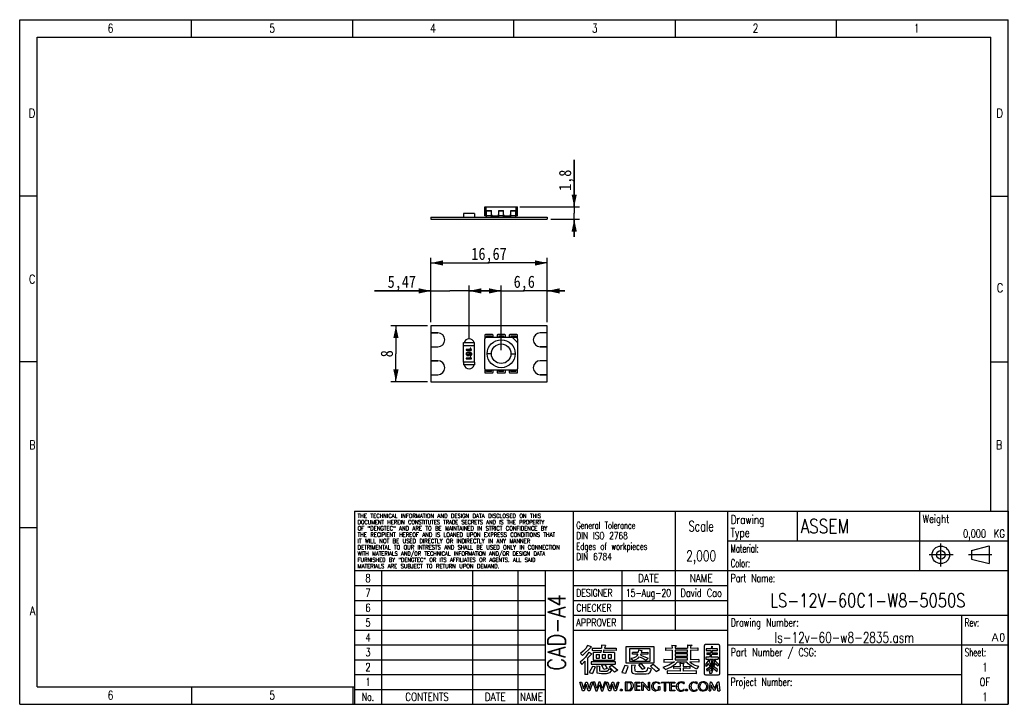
# Model space of a CAD drawing. Extents: x 4 to 145, y 3 to 102.
import ezdxf
from ezdxf.enums import TextEntityAlignment as Align

# ---------------------------------------------------------------- set-up
doc = ezdxf.new("R2010")
doc.units = 0
doc.header["$LTSCALE"] = 8.1675
doc.layers.get('0').update_dxf_attribs({"linetype": 'CONTINUOUS'})
for name, color, linetype in [('LED_CHIP_5050_BASE2', 7, 'CONTINUOUS'), ('LED_CHIP_5050_ELETRODE2', 7, 'CONTINUOUS'), ('LED_CHIP_5050_SLICONE2', 7, 'CONTINUOUS'), ('LS-12V-60C1-W8-5050S4', 7, 'CONTINUOUS'), ('LS-12V-60C1-W8-5050S9', 7, 'CONTINUOUS'), ('LS-12V-60C1-W8-5050S_PADS2', 7, 'CONTINUOUS'), ('LS-12V-60C1-W8-5050S_PLATE2', 7, 'CONTINUOUS'), ('RES_1206_012', 7, 'CONTINUOUS'), ('RES_1206_032', 7, 'CONTINUOUS')]:
    doc.layers.add(name, color=color, linetype=linetype)
doc.styles.get("Standard").update_dxf_attribs({"font": 'SIMHEI.SHX', "width": 0.85})
doc.styles.add('TEXTSTYLE_2', font='TXT.TTF')
doc.styles.add('TEXTSTYLE_3', font='TXT.TTF')
doc.styles.add('TEXTSTYLE_4', font='TXT.TTF')
doc.styles.add('TEXTSTYLE_5', font='TXT.TTF')
doc.styles.add('TEXTSTYLE_6', font='TXT.TTF')
doc.styles.add('TEXTSTYLE_8', font='gdt', dxfattribs={"width": 0.55})
doc.dimstyles.get("Standard").update_dxf_attribs({"dimtxt": 2.5, "dimasz": 2.5, "dimexe": 1.25, "dimexo": 0.625, "dimtad": 1, "dimcen": 2.5, "dimazin": 3, "dimtfac": 1, "dimtmove": 0, "dimatfit": 3})

# ---------------------------------------------------------------- blocks, each defined once
blk = doc.blocks.new('SYMBOL_283_BL0', base_point=(93.7, 8.72))
at = {"layer": 'LS-12V-60C1-W8-5050S9', "color": 7}
for p, q in [((84.08, 10.47), (85.33, 11.71)), ((84.53, 11.48), (84.16, 11.09)), ((84.78, 11.9), (84.53, 11.48)), ((85.33, 11.71), (84.78, 11.9)), ((85.43, 11.53), (85.43, 11.21)), ((85.43, 11.53), (86.79, 11.51)), ((86.79, 11.98), (86.79, 11.51)), ((87.36, 11.9), (86.79, 11.98)), ((87.36, 11.9), (87.2, 11.51)), ((87.2, 11.51), (88.87, 11.52)), ((88.87, 11.52), (88.87, 11.22)), ((90.31, 9.38), (90.32, 11.75)), ((90.32, 11.75), (94.25, 11.75)), ((90.81, 11.43), (90.81, 9.69)), ((93.75, 11.43), (90.81, 11.43)), ((93.75, 9.69), (93.75, 11.43)), ((94.25, 11.75), (94.25, 9.38)), ((95.92, 11.58), (96.88, 11.54)), ((95.92, 11.58), (95.92, 11.21)), ((96.83, 11.94), (96.88, 11.54)), ((96.83, 11.94), (97.23, 11.9)), ((97.23, 11.9), (97.46, 11.9)), ((97.33, 11.69), (97.32, 11.54)), ((97.32, 11.54), (99.1, 11.54)), ((97.36, 11.79), (97.33, 11.69)), ((97.46, 11.9), (97.36, 11.79)), ((99.07, 11.99), (99.1, 11.54)), ((99.07, 11.99), (99.25, 11.97)), ((99.25, 11.97), (99.52, 11.95)), ((99.52, 11.95), (99.74, 11.95)), ((99.57, 11.8), (99.53, 11.7)), ((99.53, 11.7), (99.53, 11.54)), ((99.53, 11.54), (100.57, 11.58)), ((99.74, 11.95), (99.57, 11.8)), ((100.57, 11.58), (100.57, 11.2)), ((101.48, 11.84), (101.48, 7.92)), ((103.51, 12.04), (101.67, 12.04)), ((102.49, 11.45), (101.77, 11.45)), ((101.77, 11.45), (101.77, 11.2)), ((102.52, 11.83), (102.49, 11.45)), ((102.52, 11.83), (102.67, 11.78)), ((102.64, 11.45), (102.67, 11.78)), ((103.41, 11.45), (102.64, 11.45)), ((103.41, 11.2), (103.41, 11.45)), ((103.71, 7.92), (103.71, 11.84)), ((84.16, 11.09), (83.76, 10.77)), ((83.76, 10.77), (84.08, 10.47)), ((84.5, 10.25), (84.08, 9.83)), ((84.95, 10.97), (84.5, 10.25)), ((84.83, 10.15), (85.38, 10.73)), ((84.83, 7.77), (84.83, 10.15)), ((84.95, 10.97), (85.38, 10.73)), ((85.44, 11.21), (86.75, 11.24)), ((86.67, 10.89), (85.61, 10.91)), ((85.61, 10.91), (85.61, 9.81)), ((86, 10.63), (86, 10.09)), ((86.01, 10.63), (86.5, 10.63)), ((86.01, 10.09), (86.5, 10.09)), ((86.5, 10.09), (86.5, 10.63)), ((86.75, 11.24), (86.67, 10.89)), ((86.86, 10.63), (86.86, 10.09)), ((86.86, 10.63), (87.36, 10.63)), ((86.86, 10.09), (87.36, 10.09)), ((87.12, 11.24), (87.04, 10.89)), ((88.64, 10.91), (87.04, 10.89)), ((88.87, 11.22), (87.12, 11.24)), ((87.36, 10.09), (87.36, 10.63)), ((87.73, 10.63), (87.73, 10.09)), ((87.74, 10.63), (88.23, 10.63)), ((87.74, 10.09), (88.23, 10.09)), ((88.23, 10.09), (88.23, 10.63)), ((88.64, 10.91), (88.63, 9.81)), ((91.28, 10.12), (90.98, 10.05)), ((90.98, 10.05), (91.18, 9.9)), ((91.18, 10.91), (91.18, 10.66)), ((92, 10.68), (91.22, 10.65)), ((91.23, 10.96), (92.04, 10.95)), ((91.63, 10.26), (91.28, 10.12)), ((91.3, 9.77), (91.69, 9.92)), ((91.86, 10.44), (91.63, 10.26)), ((91.69, 9.92), (92.01, 10.11)), ((92, 10.68), (91.86, 10.44)), ((92.01, 10.11), (92.19, 10.28)), ((92.07, 11.28), (92.04, 10.95)), ((92.07, 11.28), (92.56, 11.21)), ((92.19, 10.28), (92.44, 10.18)), ((92.41, 10.68), (92.34, 10.52)), ((92.34, 10.52), (93.48, 10.11)), ((93.39, 10.65), (92.41, 10.68)), ((92.44, 10.18), (92.84, 9.99)), ((92.56, 11.21), (92.48, 10.93)), ((92.48, 10.93), (93.39, 10.96)), ((92.84, 9.99), (93.15, 9.8)), ((93.15, 9.8), (93.48, 10.11)), ((93.39, 10.96), (93.39, 10.65)), ((96.89, 11.24), (95.92, 11.21)), ((96.89, 11.24), (96.89, 9.86)), ((99.11, 11.24), (97.32, 11.24)), ((97.32, 11.24), (97.32, 10.96)), ((97.32, 10.96), (99.11, 10.96)), ((99.11, 10.72), (97.32, 10.72)), ((97.32, 10.72), (97.32, 10.4)), ((97.32, 10.4), (99.11, 10.4)), ((99.11, 10.16), (97.32, 10.16)), ((97.32, 10.16), (97.32, 9.86)), ((99.11, 10.96), (99.11, 11.24)), ((99.11, 10.4), (99.11, 10.72)), ((99.11, 9.86), (99.11, 10.16)), ((100.57, 11.2), (99.53, 11.24)), ((99.53, 11.24), (99.53, 9.86)), ((102.18, 9.97), (101.66, 9.17)), ((102.26, 10.23), (101.7, 10.23)), ((101.7, 10.23), (101.7, 9.97)), ((101.7, 9.97), (102.18, 9.97)), ((101.77, 11.2), (102.46, 11.2)), ((101.84, 10.87), (102.42, 10.87)), ((101.84, 10.87), (101.84, 10.61)), ((102.37, 10.61), (101.84, 10.61)), ((102.36, 9.97), (102.17, 9.54)), ((102.37, 10.61), (102.26, 10.23)), ((102.36, 9.97), (102.82, 9.97)), ((102.46, 11.2), (102.42, 10.87)), ((102.53, 10.61), (102.44, 10.23)), ((103.49, 10.23), (102.44, 10.23)), ((103.35, 10.61), (102.53, 10.61)), ((102.61, 11.2), (102.57, 10.87)), ((102.57, 10.87), (103.35, 10.87)), ((102.61, 11.2), (103.41, 11.2)), ((102.82, 9.97), (102.98, 9.51)), ((102.97, 9.97), (103.14, 9.64)), ((102.97, 9.97), (103.49, 9.97)), ((103.35, 10.87), (103.35, 10.61)), ((103.49, 10.23), (103.49, 9.97)), ((84.08, 9.83), (83.71, 9.54)), ((83.71, 9.54), (83.95, 9.19)), ((83.95, 9.19), (84.4, 9.65)), ((84.4, 9.65), (84.4, 7.76)), ((85.5, 8.93), (85.02, 8.05)), ((88.79, 9.57), (85.29, 9.57)), ((85.29, 9.57), (85.29, 9.26)), ((85.29, 9.26), (88.79, 9.26)), ((85.89, 8.88), (85.5, 8.93)), ((85.89, 8.88), (85.5, 7.91)), ((85.61, 9.81), (88.63, 9.81)), ((86.1, 8.99), (86.5, 8.97)), ((86.1, 8.99), (86.1, 7.99)), ((86.5, 8.97), (86.5, 8.25)), ((86.83, 9.09), (87.28, 9.19)), ((87.12, 8.47), (86.83, 9.09)), ((87.58, 8.61), (87.12, 8.47)), ((87.28, 9.19), (87.58, 8.61)), ((87.81, 8.57), (87.75, 8.33)), ((88.24, 8.4), (87.81, 8.57)), ((87.9, 8.88), (88.26, 9.09)), ((88.66, 8.11), (87.9, 8.88)), ((88.26, 9.09), (89.1, 8.38)), ((88.79, 9.27), (88.79, 9.57)), ((90.12, 9.03), (89.71, 8.06)), ((90.61, 8.94), (90.12, 9.03)), ((90.27, 7.97), (90.61, 8.93)), ((94.25, 9.38), (90.31, 9.38)), ((90.81, 9.69), (93.75, 9.69)), ((91.09, 9.11), (91.09, 8.13)), ((91.67, 9.06), (91.09, 9.11)), ((91.18, 9.9), (91.3, 9.77)), ((91.57, 8.84), (91.67, 9.06)), ((91.59, 8.29), (91.57, 8.84)), ((92.53, 9.3), (92.07, 9.15)), ((92.07, 9.15), (92.58, 8.51)), ((93.05, 8.69), (92.53, 9.3)), ((92.58, 8.51), (93.05, 8.69)), ((93.38, 8.72), (93.32, 8.43)), ((93.94, 8.51), (93.39, 8.72)), ((93.73, 8.11), (93.94, 8.51)), ((94.17, 9.19), (93.8, 8.97)), ((93.8, 8.97), (94.6, 8.18)), ((95.06, 8.45), (94.17, 9.19)), ((96.44, 9.11), (95.57, 8.76)), ((95.57, 8.76), (95.75, 8.67)), ((96.89, 9.86), (95.72, 9.9)), ((95.72, 9.9), (95.72, 9.54)), ((95.72, 9.54), (97.22, 9.58)), ((95.75, 8.67), (95.94, 8.46)), ((95.95, 8.46), (96.7, 8.83)), ((97.22, 9.58), (96.44, 9.11)), ((96.7, 8.83), (97.38, 9.3)), ((97.08, 8.94), (98.04, 8.91)), ((97.08, 8.94), (97.08, 8.61)), ((98.04, 8.65), (97.08, 8.61)), ((97.32, 9.86), (99.11, 9.86)), ((97.38, 9.3), (97.63, 9.55)), ((99.01, 9.55), (97.63, 9.55)), ((98, 9.39), (98.04, 9.05)), ((98, 9.39), (98.19, 9.37)), ((98.04, 9.05), (98.04, 8.91)), ((98.04, 8.65), (98.04, 8.24)), ((98.19, 9.37), (98.46, 9.36)), ((98.46, 9.36), (98.63, 9.36)), ((98.49, 9.23), (98.46, 9.14)), ((98.46, 9.14), (98.46, 8.91)), ((98.46, 8.91), (98.98, 8.92)), ((99.42, 8.61), (98.46, 8.65)), ((98.46, 8.65), (98.46, 8.24)), ((98.63, 9.36), (98.49, 9.23)), ((98.98, 8.92), (99.42, 8.94)), ((99.17, 9.31), (99.01, 9.55)), ((99.71, 8.89), (99.17, 9.31)), ((99.41, 9.58), (99.71, 9.32)), ((100.72, 9.53), (99.41, 9.58)), ((99.42, 8.94), (99.42, 8.61)), ((100.72, 9.9), (99.53, 9.86)), ((99.71, 9.32), (100.15, 9.11)), ((100.44, 8.53), (99.71, 8.89)), ((100.15, 9.11), (100.73, 8.96)), ((100.49, 8.68), (100.44, 8.53)), ((100.6, 8.84), (100.49, 8.68)), ((100.73, 8.96), (100.6, 8.84)), ((100.72, 9.9), (100.72, 9.53)), ((101.66, 9.17), (101.75, 8.9)), ((102.07, 9.35), (101.75, 8.9)), ((101.8, 8.54), (102.45, 8.94)), ((101.8, 8.54), (101.85, 8.25)), ((102.48, 8.67), (101.85, 8.25)), ((102.33, 8.97), (102.07, 9.35)), ((102.17, 9.54), (102.42, 9.21)), ((102.42, 9.21), (102.33, 8.97)), ((102.45, 8.94), (102.48, 8.67)), ((102.68, 9.77), (102.54, 9.77)), ((102.54, 9.77), (102.54, 8.45)), ((102.68, 9.77), (102.68, 8.29)), ((102.76, 8.94), (102.7, 8.7)), ((102.7, 8.7), (103.32, 8.19)), ((102.98, 9.51), (102.75, 9.23)), ((102.75, 9.23), (102.82, 9)), ((103.39, 8.49), (102.76, 8.94)), ((103.09, 9.33), (102.82, 9)), ((103.09, 9.33), (103.23, 9.14)), ((103.14, 9.64), (103.33, 9.41)), ((103.23, 9.14), (103.43, 8.94)), ((103.32, 8.19), (103.39, 8.49)), ((103.33, 9.41), (103.52, 9.25)), ((103.52, 9.25), (103.43, 8.94)), ((84.83, 7.76), (84.4, 7.76)), ((85.03, 8.05), (85.5, 7.91)), ((86.1, 7.99), (86.78, 7.89)), ((86.68, 8.19), (86.5, 8.25)), ((87.12, 8.17), (86.68, 8.19)), ((86.78, 7.89), (87.5, 7.89)), ((87.56, 8.2), (87.12, 8.17)), ((87.5, 7.89), (88.04, 8.06)), ((87.75, 8.33), (87.56, 8.2)), ((88.04, 8.06), (88.24, 8.4)), ((89.1, 8.38), (88.66, 8.11)), ((89.71, 8.06), (90.27, 7.97)), ((91.09, 8.13), (91.2, 7.95)), ((91.2, 7.95), (91.58, 7.85)), ((91.58, 7.85), (93.19, 7.85)), ((91.67, 8.19), (91.59, 8.29)), ((91.88, 8.15), (91.67, 8.19)), ((92.77, 8.15), (91.88, 8.15)), ((93.11, 8.2), (92.77, 8.15)), ((93.25, 8.29), (93.11, 8.2)), ((93.19, 7.85), (93.5, 7.92)), ((93.32, 8.43), (93.25, 8.29)), ((93.5, 7.92), (93.73, 8.11)), ((94.6, 8.18), (95.07, 8.46)), ((98.04, 8.24), (96.16, 8.28)), ((96.16, 8.28), (96.16, 7.91)), ((96.16, 7.91), (98.42, 7.95)), ((98.42, 7.95), (100.36, 7.91)), ((100.36, 8.28), (98.46, 8.24)), ((100.36, 7.91), (100.36, 8.28)), ((101.67, 7.72), (103.51, 7.72)), ((102.43, 8.24), (102.21, 8.27)), ((102.21, 8.27), (102.23, 7.94)), ((102.23, 7.94), (102.51, 7.93)), ((102.49, 8.26), (102.43, 8.24)), ((102.52, 8.33), (102.49, 8.26)), ((102.51, 7.93), (102.62, 8.04)), ((102.54, 8.45), (102.52, 8.33)), ((102.62, 8.04), (102.68, 8.29)), ((83.68, 6.67), (83.9, 6.67)), ((84.08, 5.43), (83.68, 6.67)), ((83.94, 6.67), (84.22, 5.75)), ((84.22, 5.75), (84.54, 6.67)), ((84.6, 6.35), (84.3, 5.43)), ((84.54, 6.67), (84.72, 6.67)), ((84.89, 5.43), (84.6, 6.35)), ((84.72, 6.67), (85.03, 5.76)), ((85.03, 5.76), (85.32, 6.67)), ((85.52, 6.67), (85.09, 5.43)), ((85.32, 6.67), (85.52, 6.67)), ((85.56, 6.67), (85.96, 5.43)), ((85.82, 6.67), (85.56, 6.67)), ((86.1, 5.75), (85.82, 6.67)), ((86.42, 6.67), (86.1, 5.75)), ((86.18, 5.43), (86.48, 6.35)), ((86.6, 6.67), (86.42, 6.67)), ((86.48, 6.35), (86.77, 5.43)), ((86.91, 5.76), (86.6, 6.67)), ((87.2, 6.67), (86.91, 5.76)), ((86.98, 5.43), (87.4, 6.67)), ((87.4, 6.67), (87.2, 6.67)), ((87.45, 6.67), (87.7, 6.67)), ((87.84, 5.43), (87.45, 6.67)), ((87.7, 6.67), (87.98, 5.75)), ((87.98, 5.75), (88.3, 6.67)), ((88.37, 6.35), (88.06, 5.43)), ((88.3, 6.67), (88.49, 6.67)), ((88.66, 5.43), (88.37, 6.35)), ((88.49, 6.67), (88.79, 5.76)), ((88.79, 5.76), (89.09, 6.67)), ((89.28, 6.67), (88.86, 5.43)), ((89.09, 6.67), (89.28, 6.67)), ((90.16, 6.67), (90.16, 5.45)), ((90.83, 6.67), (90.16, 6.67)), ((90.39, 6.59), (90.39, 5.53)), ((90.62, 6.58), (90.39, 6.58)), ((90.85, 6.55), (90.62, 6.58)), ((91.03, 6.64), (90.83, 6.67)), ((90.96, 6.47), (90.85, 6.55)), ((90.93, 5.64), (91.04, 5.82)), ((91.03, 6.33), (90.96, 6.47)), ((91.22, 6.5), (91.03, 6.64)), ((91.07, 6.16), (91.03, 6.33)), ((91.04, 5.82), (91.07, 6.06)), ((91.07, 6.06), (91.07, 6.16)), ((91.13, 5.6), (91.29, 5.85)), ((91.22, 6.5), (91.31, 6.31)), ((91.33, 6.1), (91.29, 5.85)), ((91.31, 6.31), (91.33, 6.1)), ((91.59, 6.66), (92.29, 6.66)), ((91.59, 5.45), (91.59, 6.66)), ((92.29, 6.54), (91.77, 6.54)), ((91.77, 6.54), (91.77, 6.15)), ((91.77, 6.15), (92.29, 6.15)), ((92.29, 6.03), (91.77, 6.03)), ((91.77, 6.03), (91.77, 5.56)), ((92.29, 6.66), (92.29, 6.54)), ((92.29, 6.15), (92.29, 6.03)), ((92.56, 5.45), (92.56, 6.67)), ((92.56, 6.67), (92.71, 6.67)), ((92.71, 6.67), (93.49, 5.82)), ((93.53, 5.45), (92.74, 6.33)), ((92.74, 6.33), (92.74, 5.45)), ((93.49, 5.82), (93.49, 6.67)), ((93.49, 6.67), (93.67, 6.67)), ((93.67, 6.67), (93.67, 5.45)), ((93.95, 6.21), (93.93, 6.03)), ((93.93, 6.03), (94, 5.73)), ((94.07, 6.46), (93.95, 6.21)), ((94, 5.73), (94.17, 5.54)), ((94.28, 6.62), (94.07, 6.46)), ((94.19, 6.18), (94.18, 6.05)), ((94.18, 6.05), (94.2, 5.88)), ((94.22, 6.3), (94.19, 6.18)), ((94.2, 5.88), (94.26, 5.74)), ((94.29, 6.42), (94.22, 6.3)), ((94.26, 5.74), (94.37, 5.61)), ((94.45, 6.68), (94.28, 6.62)), ((94.43, 6.54), (94.29, 6.42)), ((94.63, 6.61), (94.43, 6.54)), ((94.59, 6.69), (94.45, 6.68)), ((94.59, 6.69), (94.87, 6.68)), ((94.78, 6.59), (94.63, 6.61)), ((95.04, 6.44), (94.78, 6.59)), ((94.87, 6.68), (95.15, 6.59)), ((94.92, 5.56), (94.92, 6.02)), ((94.92, 6.02), (95.14, 6.02)), ((95.1, 6.44), (95.04, 6.44)), ((95.15, 6.59), (95.1, 6.44)), ((95.14, 6.02), (95.14, 5.5)), ((95.36, 6.68), (96.39, 6.69)), ((95.36, 6.68), (95.36, 6.56)), ((95.36, 6.56), (95.44, 6.56)), ((95.44, 6.56), (95.76, 6.6)), ((95.76, 6.6), (95.76, 5.43)), ((95.99, 5.43), (95.99, 6.6)), ((95.99, 6.6), (96.32, 6.56)), ((96.32, 6.56), (96.39, 6.56)), ((96.39, 6.69), (96.39, 6.57)), ((96.58, 6.64), (97.28, 6.64)), ((96.58, 5.43), (96.58, 6.64)), ((97.28, 6.53), (96.76, 6.53)), ((96.76, 6.53), (96.76, 6.13)), ((96.76, 6.13), (97.28, 6.13)), ((97.28, 6.02), (96.76, 6.02)), ((96.76, 6.02), (96.76, 5.54)), ((97.28, 6.64), (97.28, 6.53)), ((97.28, 6.13), (97.28, 6.02)), ((97.47, 6.05), (97.47, 6.04)), ((97.73, 6.05), (97.73, 6.07)), ((98.22, 6.69), (98.14, 6.68)), ((98.18, 6.61), (98.19, 6.61)), ((98.19, 6.61), (98.21, 6.61)), ((98.21, 6.61), (98.23, 6.61)), ((98.23, 6.61), (98.3, 6.59)), ((98.37, 6.68), (98.29, 6.68)), ((98.44, 6.67), (98.37, 6.68)), ((98.45, 6.51), (98.52, 6.46)), ((98.52, 6.46), (98.6, 6.46)), ((98.6, 6.46), (98.65, 6.6)), ((99.33, 6.05), (99.33, 6.04)), ((99.59, 6.05), (99.59, 6.07)), ((100.07, 6.69), (100, 6.68)), ((100.04, 6.61), (100.04, 6.61)), ((100.04, 6.61), (100.06, 6.61)), ((100.06, 6.61), (100.09, 6.61)), ((100.09, 6.61), (100.16, 6.59)), ((100.22, 6.68), (100.14, 6.68)), ((100.3, 6.67), (100.22, 6.68)), ((100.3, 6.51), (100.37, 6.46)), ((100.37, 6.46), (100.46, 6.46)), ((100.46, 6.46), (100.5, 6.6)), ((100.64, 6.23), (100.61, 6.04)), ((100.61, 6.04), (100.62, 5.93)), ((100.62, 5.93), (100.65, 5.8)), ((100.74, 6.44), (100.64, 6.23)), ((100.65, 5.8), (100.76, 5.62)), ((100.74, 6.45), (100.89, 6.6)), ((100.87, 6.06), (100.93, 6.31)), ((100.91, 5.81), (100.87, 6.06)), ((100.89, 6.6), (101.09, 6.69)), ((100.91, 5.81), (100.95, 5.71)), ((100.93, 6.31), (101.05, 6.51)), ((101.08, 5.57), (100.95, 5.71)), ((101.18, 6.61), (101.05, 6.51)), ((101.09, 6.69), (101.28, 6.71)), ((101.33, 6.64), (101.18, 6.61)), ((101.53, 6.7), (101.28, 6.71)), ((101.33, 6.64), (101.52, 6.59)), ((101.71, 5.71), (101.51, 5.52)), ((101.63, 6.52), (101.52, 6.59)), ((101.78, 6.62), (101.53, 6.7)), ((101.73, 6.4), (101.63, 6.52)), ((101.76, 5.81), (101.71, 5.71)), ((101.73, 6.4), (101.78, 6.3)), ((101.81, 6.06), (101.76, 5.81)), ((101.78, 6.62), (101.9, 6.52)), ((101.78, 6.3), (101.8, 6.18)), ((101.8, 6.18), (101.81, 6.06)), ((101.86, 5.58), (102.02, 5.79)), ((101.9, 6.52), (101.97, 6.42)), ((102.04, 6.24), (101.97, 6.42)), ((102.02, 5.79), (102.07, 6.02)), ((102.07, 6.02), (102.04, 6.24)), ((102.2, 5.43), (102.37, 6.69)), ((102.37, 6.69), (102.5, 6.69)), ((102.47, 6.24), (102.4, 5.43)), ((102.87, 5.46), (102.47, 6.24)), ((102.5, 6.69), (102.96, 5.8)), ((102.96, 5.8), (103.44, 6.69)), ((103.38, 6.26), (102.97, 5.46)), ((103.45, 5.43), (103.38, 6.26)), ((103.44, 6.69), (103.57, 6.69)), ((103.57, 6.69), (103.71, 5.43)), ((84.3, 5.43), (84.08, 5.43)), ((85.09, 5.43), (84.89, 5.43)), ((85.96, 5.43), (86.18, 5.43)), ((86.77, 5.43), (86.98, 5.43)), ((88.06, 5.43), (87.84, 5.43)), ((88.86, 5.43), (88.66, 5.43)), ((89.46, 5.52), (89.48, 5.6)), ((89.49, 5.44), (89.46, 5.52)), ((89.48, 5.6), (89.56, 5.65)), ((89.56, 5.42), (89.49, 5.44)), ((89.56, 5.65), (89.65, 5.65)), ((89.68, 5.43), (89.56, 5.42)), ((89.65, 5.65), (89.72, 5.61)), ((89.74, 5.48), (89.68, 5.43)), ((89.72, 5.61), (89.75, 5.55)), ((89.75, 5.55), (89.74, 5.48)), ((90.16, 5.45), (90.74, 5.45)), ((90.39, 5.53), (90.59, 5.54)), ((90.59, 5.54), (90.78, 5.55)), ((90.75, 5.45), (90.92, 5.48)), ((90.78, 5.55), (90.93, 5.64)), ((90.92, 5.48), (91.13, 5.6)), ((92.29, 5.45), (91.59, 5.45)), ((91.77, 5.56), (92.29, 5.56)), ((92.29, 5.56), (92.29, 5.45)), ((92.74, 5.45), (92.56, 5.45)), ((93.67, 5.45), (93.53, 5.45)), ((94.17, 5.54), (94.42, 5.44)), ((94.52, 5.52), (94.37, 5.61)), ((94.42, 5.44), (94.61, 5.42)), ((94.66, 5.49), (94.52, 5.52)), ((94.9, 5.45), (94.61, 5.42)), ((94.8, 5.51), (94.66, 5.49)), ((94.8, 5.51), (94.92, 5.56)), ((95.14, 5.5), (94.9, 5.45)), ((95.76, 5.43), (95.99, 5.43)), ((97.28, 5.43), (96.58, 5.43)), ((96.76, 5.54), (97.28, 5.54)), ((97.28, 5.54), (97.28, 5.43)), ((98.13, 5.39), (98.2, 5.39)), ((98.2, 5.39), (98.25, 5.39)), ((98.25, 5.39), (98.3, 5.4)), ((98.3, 5.4), (98.35, 5.41)), ((98.35, 5.41), (98.4, 5.42)), ((98.4, 5.42), (98.41, 5.42)), ((98.41, 5.42), (98.43, 5.43)), ((98.43, 5.43), (98.5, 5.45)), ((98.5, 5.45), (98.53, 5.46)), ((98.53, 5.46), (98.55, 5.47)), ((98.62, 5.62), (98.54, 5.62)), ((98.55, 5.47), (98.58, 5.49)), ((98.58, 5.49), (98.6, 5.51)), ((98.6, 5.51), (98.62, 5.62)), ((98.82, 5.49), (98.83, 5.57)), ((98.85, 5.44), (98.82, 5.49)), ((98.83, 5.57), (98.87, 5.63)), ((98.92, 5.42), (98.85, 5.44)), ((98.87, 5.63), (98.92, 5.65)), ((98.92, 5.65), (99.01, 5.65)), ((99, 5.42), (98.92, 5.42)), ((99.04, 5.43), (99, 5.42)), ((99.01, 5.65), (99.06, 5.62)), ((99.09, 5.46), (99.04, 5.43)), ((99.06, 5.62), (99.11, 5.57)), ((99.12, 5.53), (99.09, 5.46)), ((99.11, 5.57), (99.12, 5.53)), ((99.98, 5.39), (100.05, 5.39)), ((100.05, 5.39), (100.1, 5.39)), ((100.1, 5.39), (100.15, 5.4)), ((100.15, 5.4), (100.2, 5.41)), ((100.2, 5.41), (100.26, 5.42)), ((100.26, 5.42), (100.27, 5.42)), ((100.27, 5.42), (100.28, 5.43)), ((100.28, 5.43), (100.36, 5.45)), ((100.36, 5.45), (100.38, 5.46)), ((100.38, 5.46), (100.41, 5.47)), ((100.47, 5.62), (100.4, 5.62)), ((100.41, 5.47), (100.43, 5.49)), ((100.43, 5.49), (100.46, 5.51)), ((100.46, 5.51), (100.47, 5.62)), ((100.76, 5.62), (100.84, 5.55)), ((100.84, 5.55), (101.01, 5.46)), ((101.01, 5.46), (101.21, 5.41)), ((101.34, 5.48), (101.08, 5.57)), ((101.21, 5.41), (101.39, 5.41)), ((101.51, 5.52), (101.34, 5.48)), ((101.39, 5.41), (101.64, 5.45)), ((101.64, 5.45), (101.75, 5.5)), ((101.75, 5.5), (101.86, 5.58)), ((102.2, 5.43), (102.4, 5.43)), ((102.97, 5.46), (102.87, 5.46)), ((103.45, 5.43), (103.71, 5.43))]:
    blk.add_line(p, q, dxfattribs=at)
for centre, radius, start, end in [((101.67, 11.84), 0.2, 90, 180), ((103.51, 11.84), 0.2, 0, 90), ((101.67, 7.92), 0.2, 180, 270), ((103.51, 7.92), 0.2, 270, 360), ((98.1, 6.05), 0.625, 158.0467, 180.3952), ((98.21, 6.03), 0.731, 179.1046, 200.8922), ((98.15, 6.02), 0.683, 136.7287, 157.5392), ((98.09, 6.01), 0.616, 202.8963, 250.0701), ((98.08, 6.1), 0.579, 111.1471, 136.841), ((98.37, 6.08), 0.639, 160.119, 180.9693), ((98.61, 6.05), 0.872, 180.1894, 197.9684), ((98.23, 6.13), 0.485, 135.1351, 159.4747), ((98.15, 5.9), 0.388, 197.9155, 229.0523), ((98.13, 5.92), 0.76, 89.1542, 110.4525), ((98.23, 6.13), 0.484, 95.5685, 135.5687), ((98.24, 6.86), 0.173, 260.9564, 273.018), ((98.28, 6.87), 0.187, 261.6919, 272.7717), ((98.15, 6.09), 0.518, 63.4314, 72.1964), ((98.14, 6.09), 0.524, 54.3712, 63.3981), ((98.34, 6.02), 0.662, 68.5873, 81.3424), ((98.42, 6.24), 0.42, 58.0891, 67.5455), ((99.95, 6.05), 0.625, 158.0467, 180.3952), ((100.06, 6.03), 0.731, 179.1046, 200.8922), ((100.01, 6.02), 0.683, 136.7287, 157.5392), ((99.94, 6.01), 0.616, 202.8963, 250.0701), ((99.93, 6.1), 0.579, 111.1471, 136.841), ((100.23, 6.08), 0.639, 160.119, 180.9693), ((100.46, 6.05), 0.872, 180.1894, 197.9684), ((100.08, 6.13), 0.485, 135.1351, 159.4747), ((100, 5.9), 0.388, 197.9155, 229.0523), ((99.99, 5.92), 0.76, 89.1542, 110.4525), ((100.08, 6.13), 0.484, 95.5685, 135.5687), ((100.1, 6.86), 0.173, 260.9564, 273.018), ((100.13, 6.87), 0.187, 261.6919, 272.7717), ((100, 6.09), 0.519, 54.329, 72.1869), ((100.2, 6.02), 0.662, 68.5873, 81.3424), ((100.28, 6.24), 0.42, 58.0891, 67.5455), ((98.12, 6.1), 0.712, 250.2982, 270.5014), ((98.26, 6.03), 0.557, 229.1447, 246.9842), ((98.23, 5.97), 0.495, 247.3414, 266.3689), ((98.15, 6.13), 0.657, 274.3561, 282.4978), ((98.17, 6.04), 0.564, 282.3564, 291.9904), ((98.17, 6.08), 0.597, 290.9261, 300.3826), ((98.2, 6.02), 0.535, 300.1226, 310.0864), ((99.97, 6.1), 0.712, 250.2982, 270.5014), ((100.11, 6.03), 0.557, 229.1447, 246.9842), ((100.08, 5.97), 0.495, 247.3414, 266.3689), ((100, 6.13), 0.657, 274.3561, 282.4978), ((100.02, 6.04), 0.564, 282.3564, 291.9904), ((100.02, 6.08), 0.597, 290.9261, 300.3826), ((100.05, 6.02), 0.535, 300.1226, 310.0864)]:
    blk.add_arc(centre, radius, start, end, dxfattribs=at)
blk = doc.blocks.new('_FILLED')
at = {"color": 0, "linetype": 'BYBLOCK'}
blk.add_solid([(0, 0), (-1, 0.214), (-1, -0.214)], dxfattribs=at)
blk = doc.blocks.new('*D0')
at = {"layer": 'LS-12V-60C1-W8-5050S4', "color": 3}
for p, q in [((61.85, 57.68), (56.6, 57.68)), ((57.35, 57.68), (57.35, 53.68)), ((57.35, 49.68), (57.35, 53.68)), ((61.85, 49.68), (56.6, 49.68))]:
    blk.add_line(p, q, dxfattribs=at)
at = {"layer": 'LS-12V-60C1-W8-5050S4', "color": 3, "xscale": 1.75, "yscale": 1.75, "zscale": 1.75}
for p, rotation in [((57.35, 57.68), 90), ((57.35, 49.68), 270)]:
    blk.add_blockref('_FILLED', p, dxfattribs=dict(at, rotation=rotation))
at = {"layer": 'LS-12V-60C1-W8-5050S4', "color": 3, "width": 0.85}
blk.add_text('8', height=1.75, rotation=90, dxfattribs=at).set_placement((56.91, 53.68), align=Align.CENTER)
blk = doc.blocks.new('*D1')
at = {"layer": 'LS-12V-60C1-W8-5050S4', "color": 3}
for p, q in [((62.35, 58.18), (62.35, 67.43)), ((62.35, 66.68), (70.68, 66.68)), ((79.02, 66.68), (70.68, 66.68)), ((79.02, 58.18), (79.02, 67.43))]:
    blk.add_line(p, q, dxfattribs=at)
at = {"layer": 'LS-12V-60C1-W8-5050S4', "color": 3, "xscale": 1.75, "yscale": 1.75, "zscale": 1.75, "rotation": 180}
blk.add_blockref('_FILLED', (62.35, 66.68), dxfattribs=at)
at = {"layer": 'LS-12V-60C1-W8-5050S4', "color": 3, "xscale": 1.75, "yscale": 1.75, "zscale": 1.75}
blk.add_blockref('_FILLED', (79.02, 66.68), dxfattribs=at)
at = {"layer": 'LS-12V-60C1-W8-5050S4', "color": 3, "width": 0.85}
blk.add_text('16,67', height=1.75, dxfattribs=at).set_placement((70.68, 67.12), align=Align.CENTER)
blk = doc.blocks.new('*D2')
at = {"layer": 'LS-12V-60C1-W8-5050S4', "color": 3}
for p, q in [((72.42, 62.68), (69.92, 62.68)), ((69.92, 62.68), (75.72, 62.68)), ((72.42, 54.18), (72.42, 63.43)), ((81.52, 62.68), (75.72, 62.68)), ((79.02, 58.18), (79.02, 63.43)), ((79.02, 62.68), (81.52, 62.68))]:
    blk.add_line(p, q, dxfattribs=at)
at = {"layer": 'LS-12V-60C1-W8-5050S4', "color": 3, "xscale": 1.75, "yscale": 1.75, "zscale": 1.75}
blk.add_blockref('_FILLED', (72.42, 62.68), dxfattribs=at)
at = {"layer": 'LS-12V-60C1-W8-5050S4', "color": 3, "xscale": 1.75, "yscale": 1.75, "zscale": 1.75, "rotation": 180}
blk.add_blockref('_FILLED', (79.02, 62.68), dxfattribs=at)
at = {"layer": 'LS-12V-60C1-W8-5050S4', "color": 3, "width": 0.85}
blk.add_text('6,6', height=1.75, dxfattribs=at).set_placement((75.72, 63.12), align=Align.CENTER)
blk = doc.blocks.new('*D3')
at = {"layer": 'LS-12V-60C1-W8-5050S4', "color": 3}
for p, q in [((62.35, 62.68), (54.26, 62.68)), ((54.26, 62.68), (65.08, 62.68)), ((62.35, 58.18), (62.35, 63.43)), ((70.32, 62.68), (65.08, 62.68)), ((67.82, 55.78), (67.82, 63.43)), ((67.82, 62.68), (70.32, 62.68))]:
    blk.add_line(p, q, dxfattribs=at)
at = {"layer": 'LS-12V-60C1-W8-5050S4', "color": 3, "xscale": 1.75, "yscale": 1.75, "zscale": 1.75}
blk.add_blockref('_FILLED', (62.35, 62.68), dxfattribs=at)
at = {"layer": 'LS-12V-60C1-W8-5050S4', "color": 3, "xscale": 1.75, "yscale": 1.75, "zscale": 1.75, "rotation": 180}
blk.add_blockref('_FILLED', (67.82, 62.68), dxfattribs=at)
at = {"layer": 'LS-12V-60C1-W8-5050S4', "color": 3, "width": 0.85}
blk.add_text('5,47', height=1.75, dxfattribs=at).set_placement((60.21, 63.12), align=Align.RIGHT)
blk = doc.blocks.new('*D4')
at = {"layer": 'LS-12V-60C1-W8-5050S4', "color": 3}
for p, q in [((82.87, 74.73), (82.87, 81.46)), ((82.87, 81.46), (82.87, 73.83)), ((75.07, 74.73), (83.62, 74.73)), ((82.87, 70.43), (82.87, 73.83)), ((79.52, 72.93), (83.62, 72.93)), ((82.87, 72.93), (82.87, 70.43))]:
    blk.add_line(p, q, dxfattribs=at)
at = {"layer": 'LS-12V-60C1-W8-5050S4', "color": 3, "xscale": 1.75, "yscale": 1.75, "zscale": 1.75}
for p, rotation in [((82.87, 74.73), 270), ((82.87, 72.93), 90)]:
    blk.add_blockref('_FILLED', p, dxfattribs=dict(at, rotation=rotation))
at = {"layer": 'LS-12V-60C1-W8-5050S4', "color": 3, "width": 0.85}
blk.add_text('1,8', height=1.75, rotation=90, dxfattribs=at).set_placement((82.43, 77))

msp = doc.modelspace()

# ---------------------------------------------------------------- linework, layer by layer
at = {"layer": 'LED_CHIP_5050_BASE2', "color": 7}
for p, q in [((70.067, 73.43), (70.067, 74.73)), ((70.067, 74.73), (74.767, 74.73)), ((70.267, 73.53), (70.267, 74.73)), ((70.267, 73.63), (70.317, 73.63)), ((71.017, 73.63), (71.067, 73.63)), ((71.067, 73.53), (71.067, 73.63)), ((72.017, 73.63), (72.067, 73.63)), ((72.017, 73.53), (72.017, 73.63)), ((72.767, 73.63), (72.817, 73.63)), ((72.817, 73.53), (72.817, 73.63)), ((73.767, 73.63), (73.817, 73.63)), ((73.767, 73.53), (73.767, 73.63)), ((74.517, 73.63), (74.567, 73.63)), ((74.567, 73.53), (74.567, 74.73)), ((74.767, 73.43), (74.767, 74.73)), ((70.317, 73.43), (70.067, 73.43)), ((70.317, 73.53), (70.267, 73.53)), ((71.067, 73.53), (71.017, 73.53)), ((71.017, 73.43), (72.067, 73.43)), ((72.067, 73.53), (72.017, 73.53)), ((72.817, 73.53), (72.767, 73.53)), ((72.767, 73.43), (73.817, 73.43)), ((73.817, 73.53), (73.767, 73.53)), ((74.567, 73.53), (74.517, 73.53)), ((74.767, 73.43), (74.517, 73.43)), ((70.067, 51.532), (70.067, 55.832)), ((70.267, 56.032), (74.567, 56.032)), ((74.737, 55.313), (74.048, 56.003)), ((74.767, 55.832), (74.767, 51.532)), ((74.567, 51.332), (70.267, 51.332))]:
    msp.add_line(p, q, dxfattribs=at)
msp.add_circle((72.417, 53.682), 2, dxfattribs=at)
for centre, radius, start, end in [((70.167, 73.53), 0.1, 270, 360), ((71.167, 73.53), 0.1, 180, 270), ((71.917, 73.53), 0.1, 270, 360), ((72.917, 73.53), 0.1, 180, 270), ((73.667, 73.53), 0.1, 270, 360), ((74.667, 73.53), 0.1, 180, 270), ((70.267, 55.832), 0.2, 90, 180), ((73.977, 55.932), 0.1, 44.99712, 90), ((74.567, 55.832), 0.2, 0, 90), ((74.667, 55.243), 0.1, 0, 44.99712), ((70.267, 51.532), 0.2, 180, 270), ((74.567, 51.532), 0.2, 270, 360)]:
    msp.add_arc(centre, radius, start, end, dxfattribs=at)
at = {"layer": 'LED_CHIP_5050_ELETRODE2', "color": 7}
for p, q in [((70.317, 73.23), (70.317, 74.18)), ((70.317, 74.18), (71.017, 74.18)), ((71.017, 74.092), (70.317, 74.092)), ((71.017, 73.23), (71.017, 74.18)), ((72.067, 74.18), (72.767, 74.18)), ((72.067, 73.23), (72.067, 74.18)), ((72.767, 74.092), (72.067, 74.092)), ((72.767, 73.23), (72.767, 74.18)), ((73.817, 74.18), (74.517, 74.18)), ((73.817, 73.23), (73.817, 74.18)), ((74.517, 74.092), (73.817, 74.092)), ((74.517, 73.23), (74.517, 74.18)), ((71.017, 73.43), (70.317, 73.43)), ((72.767, 73.43), (72.067, 73.43)), ((74.517, 73.43), (73.817, 73.43)), ((70.317, 56.232), (70.317, 56.032)), ((70.317, 56.232), (71.017, 56.232)), ((71.017, 56.144), (70.317, 56.144)), ((71.017, 56.232), (71.017, 56.032)), ((72.067, 56.232), (72.067, 56.032)), ((72.067, 56.232), (72.767, 56.232)), ((72.767, 56.144), (72.067, 56.144)), ((72.767, 56.232), (72.767, 56.032)), ((73.817, 56.232), (73.817, 56.032)), ((73.817, 56.232), (74.517, 56.232)), ((74.517, 56.144), (73.817, 56.144)), ((74.517, 56.232), (74.517, 56.032)), ((70.317, 51.132), (70.317, 51.332)), ((70.317, 51.22), (71.017, 51.22)), ((71.017, 51.132), (70.317, 51.132)), ((71.017, 51.132), (71.017, 51.332)), ((72.067, 51.132), (72.067, 51.332)), ((72.067, 51.22), (72.767, 51.22)), ((72.767, 51.132), (72.067, 51.132)), ((72.767, 51.132), (72.767, 51.332)), ((73.817, 51.132), (73.817, 51.332)), ((73.817, 51.22), (74.517, 51.22)), ((74.517, 51.132), (73.817, 51.132)), ((74.517, 51.132), (74.517, 51.332))]:
    msp.add_line(p, q, dxfattribs=at)
at = {"layer": 'LED_CHIP_5050_SLICONE2', "color": 7}
for p, q in [((71.017, 53.682), (70.417, 53.682)), ((73.817, 53.682), (74.417, 53.682))]:
    msp.add_line(p, q, dxfattribs=at)
for radius in [2, 1.4]:
    msp.add_circle((72.417, 53.682), radius, dxfattribs=at)
at = {"layer": 'LS-12V-60C1-W8-5050S9', "color": 7}
for p, q in [((3.5, 3.5), (3.5, 101.5)), ((3.5, 101.5), (145, 101.5)), ((28.083, 99), (28.083, 101.5)), ((51.167, 99), (51.167, 101.5)), ((74.25, 99), (74.25, 101.5)), ((97.333, 101.5), (97.333, 99)), ((120.417, 99), (120.417, 101.5)), ((145, 3.5), (145, 101.5)), ((6, 6), (6, 99)), ((6, 99), (142.5, 99)), ((142.5, 31.125), (142.5, 99)), ((6, 76.25), (3.5, 76.25)), ((142.5, 76.25), (145, 76.25)), ((6, 52.5), (3.5, 52.5)), ((142.5, 52.5), (145, 52.5)), ((6, 28.75), (3.5, 28.75)), ((6, 6), (51.4, 6)), ((28.083, 6), (28.083, 3.5)), ((51.167, 6), (51.167, 3.5)), ((3.5, 3.5), (145, 3.5))]:
    msp.add_line(p, q, dxfattribs=at)
at = {"layer": 'LS-12V-60C1-W8-5050S9', "color": 3}
for p, q in [((51.4, 31.125), (145, 31.125)), ((51.4, 31.125), (51.4, 3.5)), ((82.7, 31.125), (82.7, 3.5)), ((97.3, 31.125), (97.3, 14.125)), ((104.8, 31.125), (104.8, 3.5)), ((114.8, 31.125), (114.8, 26.875)), ((132.3, 31.125), (132.3, 22.625)), ((145, 31.125), (145, 3.5)), ((104.8, 26.875), (145, 26.875)), ((135.358, 23.206), (135.35, 26.49)), ((139.748, 25.531), (142.248, 26.156)), ((139.748, 25.531), (139.748, 24.281)), ((142.248, 26.156), (142.248, 23.656)), ((137.108, 24.888), (133.682, 24.888)), ((142.651, 24.888), (139.325, 24.888)), ((139.748, 24.281), (142.248, 23.656)), ((51.4, 22.625), (145, 22.625)), ((55.3, 22.625), (55.3, 3.5)), ((68.3, 22.625), (68.3, 3.5)), ((74.8, 22.625), (74.8, 3.5)), ((78.7, 22.625), (78.7, 3.5)), ((89.7, 22.625), (89.7, 14.125)), ((51.4, 20.5), (78.7, 20.5)), ((82.7, 20.5), (104.8, 20.5)), ((51.4, 18.375), (78.7, 18.375)), ((82.7, 18.375), (104.8, 18.375)), ((51.4, 16.25), (78.7, 16.25)), ((82.7, 16.25), (145, 16.25)), ((138.3, 16.25), (138.3, 3.5)), ((51.4, 14.125), (78.7, 14.125)), ((82.7, 14.125), (104.8, 14.125)), ((51.4, 12), (78.7, 12)), ((104.8, 12), (145, 12)), ((51.4, 9.875), (78.7, 9.875)), ((51.4, 7.75), (78.7, 7.75)), ((104.8, 7.75), (138.3, 7.75)), ((51.4, 5.625), (78.7, 5.625)), ((51.4, 3.5), (145, 3.5))]:
    msp.add_line(p, q, dxfattribs=at)
for radius in [1.25, 0.625]:
    msp.add_circle((135.347, 24.888), radius, dxfattribs=at)
at = {"layer": 'LS-12V-60C1-W8-5050S_PADS2', "color": 7}
for p, q in [((62.347, 56.682), (62.347, 54.682)), ((63.347, 56.682), (62.347, 56.682)), ((79.017, 56.682), (78.017, 56.682)), ((79.017, 54.682), (79.017, 56.682)), ((70.067, 56.332), (70.067, 55.832)), ((71.167, 56.432), (70.167, 56.432)), ((71.267, 56.032), (71.267, 56.332)), ((71.817, 56.332), (71.817, 56.032)), ((72.917, 56.432), (71.917, 56.432)), ((73.017, 56.032), (73.017, 56.332)), ((73.567, 56.332), (73.567, 56.032)), ((74.667, 56.432), (73.667, 56.432)), ((74.767, 55.832), (74.767, 56.332)), ((62.347, 54.682), (63.347, 54.682)), ((78.017, 54.682), (79.017, 54.682)), ((62.347, 52.682), (62.347, 50.682)), ((63.347, 52.682), (62.347, 52.682)), ((79.017, 52.682), (78.017, 52.682)), ((79.017, 50.682), (79.017, 52.682)), ((70.067, 51.532), (70.067, 51.032)), ((71.267, 51.032), (71.267, 51.332)), ((71.817, 51.332), (71.817, 51.032)), ((73.017, 51.032), (73.017, 51.332)), ((73.567, 51.332), (73.567, 51.032)), ((74.767, 51.032), (74.767, 51.532)), ((62.347, 50.682), (63.347, 50.682)), ((70.167, 50.932), (71.167, 50.932)), ((71.917, 50.932), (72.917, 50.932)), ((73.667, 50.932), (74.667, 50.932)), ((78.017, 50.682), (79.017, 50.682))]:
    msp.add_line(p, q, dxfattribs=at)
for centre, radius, start, end in [((63.347, 55.682), 1, 270, 90), ((78.017, 55.682), 1, 90, 270), ((67.817, 55.082), 0.75, 15.53331, 164.46669), ((70.167, 56.332), 0.1, 90, 180), ((71.167, 56.332), 0.1, 0, 90), ((71.917, 56.332), 0.1, 90, 180), ((72.917, 56.332), 0.1, 0, 90), ((73.667, 56.332), 0.1, 90, 180), ((74.667, 56.332), 0.1, 0, 90), ((63.347, 51.682), 1, 270, 90), ((78.017, 51.682), 1, 90, 270), ((67.817, 52.282), 0.75, 195.51536, 344.48464), ((70.167, 51.032), 0.1, 180, 270), ((71.167, 51.032), 0.1, 270, 360), ((71.917, 51.032), 0.1, 180, 270), ((72.917, 51.032), 0.1, 270, 360), ((73.667, 51.032), 0.1, 180, 270), ((74.667, 51.032), 0.1, 270, 360)]:
    msp.add_arc(centre, radius, start, end, dxfattribs=at)
at = {"layer": 'LS-12V-60C1-W8-5050S_PLATE2', "color": 7}
for p, q in [((62.347, 73.23), (62.347, 72.93)), ((62.347, 73.23), (79.017, 73.23)), ((62.347, 72.93), (79.017, 72.93)), ((79.017, 73.23), (79.017, 72.93)), ((62.347, 57.682), (62.347, 56.682)), ((79.017, 57.682), (62.347, 57.682)), ((62.347, 56.682), (63.347, 56.682)), ((79.017, 56.682), (78.017, 56.682)), ((79.017, 56.682), (79.017, 57.682)), ((70.067, 56.332), (70.067, 55.832)), ((71.167, 56.432), (70.167, 56.432)), ((71.267, 56.032), (71.267, 56.332)), ((71.817, 56.332), (71.817, 56.032)), ((72.917, 56.432), (71.917, 56.432)), ((73.017, 56.032), (73.017, 56.332)), ((73.567, 56.332), (73.567, 56.032)), ((74.667, 56.432), (73.667, 56.432)), ((74.767, 55.832), (74.767, 56.332)), ((62.347, 54.682), (62.347, 52.682)), ((62.347, 54.682), (63.347, 54.682)), ((79.017, 54.682), (78.017, 54.682)), ((79.017, 52.682), (79.017, 54.682)), ((62.347, 52.682), (63.347, 52.682)), ((79.017, 52.682), (78.017, 52.682)), ((70.067, 51.532), (70.067, 51.032)), ((71.267, 51.032), (71.267, 51.332)), ((71.817, 51.332), (71.817, 51.032)), ((73.017, 51.032), (73.017, 51.332)), ((73.567, 51.332), (73.567, 51.032)), ((74.767, 51.032), (74.767, 51.532)), ((62.347, 50.682), (62.347, 49.682)), ((62.347, 50.682), (63.347, 50.682)), ((62.347, 49.682), (79.017, 49.682)), ((70.167, 50.932), (71.167, 50.932)), ((71.917, 50.932), (72.917, 50.932)), ((73.667, 50.932), (74.667, 50.932)), ((79.017, 50.682), (78.017, 50.682)), ((79.017, 49.682), (79.017, 50.682))]:
    msp.add_line(p, q, dxfattribs=at)
for centre, radius, start, end in [((63.347, 55.682), 1, 270, 90), ((78.017, 55.682), 1, 90, 270), ((67.817, 55.082), 0.75, 15.54994, 164.45006), ((70.167, 56.332), 0.1, 90, 180), ((71.167, 56.332), 0.1, 0, 90), ((71.917, 56.332), 0.1, 90, 180), ((72.917, 56.332), 0.1, 0, 90), ((73.667, 56.332), 0.1, 90, 180), ((74.667, 56.332), 0.1, 0, 90), ((63.347, 51.682), 1, 270, 90), ((78.017, 51.682), 1, 90, 270), ((67.817, 52.282), 0.75, 195.53211, 344.46789), ((70.167, 51.032), 0.1, 180, 270), ((71.167, 51.032), 0.1, 270, 360), ((71.917, 51.032), 0.1, 180, 270), ((72.917, 51.032), 0.1, 270, 360), ((73.667, 51.032), 0.1, 180, 270), ((74.667, 51.032), 0.1, 270, 360)]:
    msp.add_arc(centre, radius, start, end, dxfattribs=at)
at = {"layer": 'RES_1206_012', "color": 7}
for p, q in [((67.017, 73.78), (67.017, 73.23)), ((68.617, 73.78), (67.017, 73.78)), ((68.617, 73.78), (68.617, 73.23)), ((67.017, 54.882), (67.017, 55.282)), ((67.017, 55.282), (68.617, 55.282)), ((68.617, 54.882), (68.617, 55.282)), ((67.017, 54.882), (68.617, 54.882)), ((67.017, 52.482), (67.017, 52.082)), ((68.617, 52.482), (67.017, 52.482)), ((68.617, 52.482), (68.617, 52.082)), ((68.617, 52.082), (67.017, 52.082))]:
    msp.add_line(p, q, dxfattribs=at)
at = {"layer": 'RES_1206_032', "color": 7}
for p, q in [((67.017, 52.482), (67.017, 54.882)), ((67.017, 54.882), (68.617, 54.882)), ((67.417, 54.298), (67.417, 54.192)), ((67.966, 54.298), (67.417, 54.298)), ((67.417, 54.192), (68.189, 54.192)), ((67.966, 54.482), (67.966, 54.298)), ((68.048, 54.482), (67.966, 54.482)), ((68.189, 54.192), (68.189, 54.275)), ((68.617, 52.482), (68.617, 54.882)), ((68.617, 52.482), (67.017, 52.482)), ((67.417, 53.068), (67.417, 52.962)), ((67.966, 53.068), (67.417, 53.068)), ((67.417, 52.962), (68.189, 52.962)), ((67.966, 53.251), (67.966, 53.068)), ((68.048, 53.251), (67.966, 53.251)), ((67.993, 53.528), (67.993, 53.422)), ((68.189, 52.962), (68.189, 53.044))]:
    msp.add_line(p, q, dxfattribs=at)
for points in [[(67.495, 53.857), (67.46, 53.827), (67.434, 53.793), (67.416, 53.756), (67.404, 53.712), (67.4, 53.661)], [(67.769, 53.926), (67.699, 53.923), (67.637, 53.914), (67.582, 53.9), (67.535, 53.881), (67.495, 53.857)], [(67.498, 53.666), (67.501, 53.701), (67.51, 53.731), (67.525, 53.756), (67.545, 53.778)], [(67.545, 53.778), (67.569, 53.796), (67.596, 53.809), (67.627, 53.817), (67.663, 53.82)], [(67.663, 53.82), (67.698, 53.817), (67.728, 53.808), (67.754, 53.795), (67.777, 53.778)], [(68.096, 53.853), (68.049, 53.879), (67.992, 53.899), (67.927, 53.914), (67.852, 53.923), (67.769, 53.926)], [(67.777, 53.778), (67.796, 53.755), (67.81, 53.729), (67.819, 53.699), (67.822, 53.663)], [(67.92, 53.649), (67.916, 53.693), (67.905, 53.733), (67.888, 53.77), (67.863, 53.804), (67.83, 53.836)], [(67.83, 53.836), (67.874, 53.83), (67.914, 53.823), (67.95, 53.815), (67.983, 53.806), (68.012, 53.795)], [(68.012, 53.795), (68.042, 53.778), (68.065, 53.758), (68.084, 53.736)], [(68.082, 54.335), (68.071, 54.356), (68.062, 54.381), (68.055, 54.411), (68.051, 54.445), (68.048, 54.482)], [(68.189, 54.275), (68.154, 54.286), (68.124, 54.3), (68.1, 54.317), (68.082, 54.335)], [(68.207, 53.648), (68.202, 53.701), (68.188, 53.746), (68.166, 53.786), (68.136, 53.821), (68.096, 53.853)], [(67.4, 53.661), (67.403, 53.612), (67.414, 53.57), (67.43, 53.534), (67.451, 53.503), (67.478, 53.476)], [(67.478, 53.476), (67.519, 53.447), (67.564, 53.426), (67.615, 53.412), (67.676, 53.408)], [(67.544, 53.556), (67.524, 53.579), (67.509, 53.604), (67.501, 53.632), (67.498, 53.666)], [(67.664, 53.514), (67.627, 53.517), (67.595, 53.525), (67.568, 53.538), (67.544, 53.556)], [(67.777, 53.556), (67.754, 53.537), (67.728, 53.525), (67.698, 53.516), (67.664, 53.514)], [(67.676, 53.408), (67.73, 53.412), (67.776, 53.426), (67.815, 53.446), (67.85, 53.474)], [(67.822, 53.663), (67.819, 53.63), (67.81, 53.602), (67.796, 53.577), (67.777, 53.556)], [(67.85, 53.474), (67.875, 53.502), (67.894, 53.533), (67.908, 53.567), (67.916, 53.605), (67.92, 53.649)], [(68.109, 53.659), (68.106, 53.629), (68.098, 53.603), (68.087, 53.583), (68.07, 53.565), (68.05, 53.55), (68.025, 53.538), (67.993, 53.528)], [(67.993, 53.422), (68.031, 53.428), (68.065, 53.437), (68.094, 53.448), (68.118, 53.462)], [(68.082, 53.105), (68.071, 53.125), (68.062, 53.151), (68.055, 53.18), (68.051, 53.214), (68.048, 53.251)], [(68.189, 53.044), (68.154, 53.056), (68.124, 53.07), (68.1, 53.086), (68.082, 53.105)], [(68.084, 53.736), (68.098, 53.71), (68.106, 53.685), (68.109, 53.659)], [(68.118, 53.462), (68.145, 53.484), (68.167, 53.51), (68.184, 53.539)], [(68.184, 53.539), (68.196, 53.57), (68.204, 53.606), (68.207, 53.648)]]:
    msp.add_lwpolyline(points, dxfattribs=at)

# ---------------------------------------------------------------- block references
at = {"layer": 'LS-12V-60C1-W8-5050S9', "color": 7}
msp.add_blockref('SYMBOL_283_BL0', (93.695, 8.716), dxfattribs=at)

# ---------------------------------------------------------------- texts
at = {"layer": 'LS-12V-60C1-W8-5050S9', "color": 7, "style": 'TEXTSTYLE_2'}
for s, width, p in [('6', 0.785714, (16.909, 99.665)), ('4', 0.785714, (63.075, 99.665)), ('2', 0.785714, (109.242, 99.665)), ('D', 0.904762, (5.75, 87.5)), ('C', 0.833333, (5.75, 63.75)), ('B', 0.785714, (5.75, 40)), ('A', 0.857143, (5.75, 16.25)), ('6', 0.785714, (16.909, 4.165))]:
    msp.add_text(s, height=1.25, dxfattribs=dict(at, width=width)).set_placement(p, align=Align.RIGHT)
for s, width, p in [('5', 0.714286, (39.258, 99.665)), ('3', 0.714286, (85.425, 99.665)), ('1', 0.571429, (131.591, 99.665)), ('D', 0.904762, (143.25, 87.5)), ('B', 0.785714, (143.25, 40)), ('5', 0.714286, (39.258, 4.165))]:
    msp.add_text(s, height=1.25, dxfattribs=dict(at, width=width)).set_placement(p)
at = {"layer": 'LS-12V-60C1-W8-5050S9', "color": 7, "style": 'TEXTSTYLE_2', "text_generation_flag": 2, "width": 0.833333}
msp.add_text('C', height=1.25, rotation=180, dxfattribs=at).set_placement((144.292, 63.75), align=Align.RIGHT)
at = {"layer": 'LS-12V-60C1-W8-5050S9', "color": 3}
for s, height, style, width, p in [('THE TECHNICAL INFORMATION AND DESIGN DATA DISCLOSED ON THIS', 0.6, 'TEXTSTYLE_3', 0.786118, (51.869, 30.175)), ('DOCUMENT HEREIN CONSTITUTES TRADE SECRETS AND IS THE PROPERTY', 0.6, 'TEXTSTYLE_3', 0.790398, (51.869, 29.275)), ('Drawing', 1.25, 'TEXTSTYLE_5', 0.744898, (105.269, 29.312)), ('ASSEM', 2, 'TEXTSTYLE_5', 0.8, (115.269, 28)), ('Weight ', 1.15, 'TEXTSTYLE_5', 0.768707, (132.769, 29.487)), ('OF "DENGTEC" AND ARE TO BE MAINTAINED IN STRICT CONFIDENCE BY', 0.6, 'TEXTSTYLE_3', 0.782592, (51.869, 28.375)), ('General Tolerance', 1, 'TEXTSTYLE_4', 0.693277, (83.169, 28.625)), ('Type ', 1.25, 'TEXTSTYLE_5', 0.738095, (105.269, 27.437)), ('THE RECIPIENT HEREOF AND IS LOANED UPON EXPRESS CONDITIONS THAT', 0.6, 'TEXTSTYLE_3', 0.779289, (51.869, 27.475)), ('IT WILL NOT BE USED DIRECTLY OR INDIRECTLY IN ANY MANNER ', 0.6, 'TEXTSTYLE_3', 0.784879, (51.869, 26.575)), ('DIN ISO 2768', 1, 'TEXTSTYLE_4', 0.771825, (83.169, 27.125)), ('WITH MATERIALS AND/OR TECHNICAL INFORMATION AND/OR DESIGN DATA', 0.6, 'TEXTSTYLE_3', 0.797619, (51.869, 24.775)), ('DETRIMENTAL TO OUR INTRESTS AND SHALL BE USED ONLY IN CONNECTION ', 0.6, 'TEXTSTYLE_3', 0.780586, (51.869, 25.675)), ('Edges of workpieces', 1, 'TEXTSTYLE_4', 0.711779, (83.169, 25.625)), ('Material:', 1.15, 'TEXTSTYLE_5', 0.621693, (105.269, 25.237)), ('FURNISHED BY "DENGTEC" OR ITS AFFILIATES OR AGENTS. ALL SAID', 0.6, 'TEXTSTYLE_3', 0.76746, (51.869, 23.875)), ('DIN 6784', 1, 'TEXTSTYLE_4', 0.782738, (83.169, 24.125)), ('Color:', 1.15, 'TEXTSTYLE_5', 0.626984, (105.269, 23.112)), ('MATERIALS ARE SUBJECT TO RETURN UPON DEMAND.', 0.6, 'TEXTSTYLE_3', 0.785714, (51.869, 22.975)), ('Part Name:', 1.15, 'TEXTSTYLE_5', 0.7, (105.269, 20.987)), ('DESIGNER', 1.05, 'TEXTSTYLE_6', 0.764881, (83.169, 18.912)), ('CHECKER', 1.05, 'TEXTSTYLE_6', 0.778912, (83.169, 16.787)), ('APPROVER', 1.05, 'TEXTSTYLE_6', 0.791667, (83.169, 14.662)), ('Drawing Number:', 1.15, 'TEXTSTYLE_5', 0.72381, (105.269, 14.612)), ('Rev:', 1.15, 'TEXTSTYLE_5', 0.642857, (138.769, 14.612)), ('Part Number / CSG:', 1.15, 'TEXTSTYLE_5', 0.727513, (105.269, 10.362)), ('Sheet:', 1.15, 'TEXTSTYLE_5', 0.642857, (138.769, 10.362)), ('Project Number:', 1.15, 'TEXTSTYLE_5', 0.680952, (105.269, 6.112))]:
    msp.add_text(s, height=height, dxfattribs=dict(at, style=style, width=width)).set_placement(p)
at = {"layer": 'LS-12V-60C1-W8-5050S9', "color": 3, "style": 'TEXTSTYLE_5'}
for s, height, width, p in [('Scale', 1.5, 0.671429, (101.05, 28.25)), ('2,000', 1.5, 0.742857, (101.05, 24)), ('8', 1.15, 0.785714, (53.35, 20.987)), ('DATE', 1.15, 0.833333, (93.5, 20.987)), ('NAME', 1.15, 0.803571, (101.05, 20.987)), ('7', 1.15, 0.785714, (53.35, 18.862)), ('15-Aug-20', 1.1, 0.730159, (93.5, 18.887)), ('David Cao', 1.15, 0.73545, (101.05, 18.862)), ('LS-12V-60C1-W8-5050S', 2, 0.769048, (124.9, 17.375)), ('6', 1.15, 0.785714, (53.35, 16.737)), ('5', 1.15, 0.714286, (53.35, 14.612)), ('4', 1.15, 0.785714, (53.35, 12.487)), ('ls-12v-60-w8-2835.asm', 1.5, 0.734694, (121.55, 12.312)), ('3', 1.15, 0.714286, (53.35, 10.362)), ('2', 1.15, 0.785714, (53.35, 8.237)), ('1', 1.25, 0.571429, (141.65, 8.187)), ('1', 1.15, 0.571429, (53.35, 6.112)), ('OF', 1.15, 0.75, (141.65, 6.112)), ('No.', 1.15, 0.690476, (53.35, 3.987)), ('CONTENTS', 1.15, 0.800595, (61.8, 3.987)), ('DATE', 1.15, 0.833333, (71.55, 3.987)), ('NAME', 1.15, 0.803571, (76.75, 3.987)), ('1', 1.25, 0.571429, (141.65, 3.937))]:
    msp.add_text(s, height=height, dxfattribs=dict(at, width=width)).set_placement(p, align=Align.CENTER)
for s, width, p in [('0,000', 0.742857, (141.821, 27.362)), (' KG', 0.785714, (144.531, 27.362)), ('0', 0.785714, (144.531, 12.487))]:
    msp.add_text(s, height=1.15, dxfattribs=dict(at, width=width)).set_placement(p, align=Align.RIGHT)
at = {"layer": 'LS-12V-60C1-W8-5050S9', "color": 3, "style": 'TEXTSTYLE_2', "width": 0.825397}
msp.add_text('CAD-A4', height=2.5, rotation=90, dxfattribs=at).set_placement((81.606, 19.253), align=Align.RIGHT)
at = {"layer": 'LS-12V-60C1-W8-5050S9', "color": 3, "style": 'TEXTSTYLE_8'}
msp.add_text('A', height=1.15, dxfattribs=at).set_placement((143.628, 12.487), align=Align.RIGHT)

# ---------------------------------------------------------------- dimensions: what is measured, and where the dimension line sits
at = {"layer": 'LS-12V-60C1-W8-5050S4', "color": 3}
for base, p1, p2, angle, picture, middle in [((82.866, 74.73), (79.517, 72.93), (75.067, 74.73), 90, '*D4', (81.554, 79.229)), ((62.347, 66.682), (79.017, 58.182), (62.347, 58.182), 180, '*D1', (66.963, 67.994)), ((72.417, 62.682), (79.017, 58.182), (72.417, 54.182), 180, '*D2', (73.485, 63.994)), ((57.347, 49.682), (61.847, 57.682), (61.847, 49.682), 270, '*D0', (56.367, 53.017))]:
    dim = msp.add_linear_dim(base=base, p1=p1, p2=p2, angle=angle, dimstyle='Standard', dxfattribs=at)
    dim.commit()
    dim.dimension.update_dxf_attribs({"geometry": picture, "text_midpoint": middle, "dimtype": 128})
dim = msp.add_linear_dim(base=(67.817, 62.682), p1=(62.347, 58.182), p2=(67.817, 55.782), dimstyle='Standard', dxfattribs=at)
dim.commit()
dim.dimension.update_dxf_attribs({"geometry": '*D3', "text_midpoint": (51.284, 63.994), "dimtype": 128})

doc.saveas('drawing.dxf')
